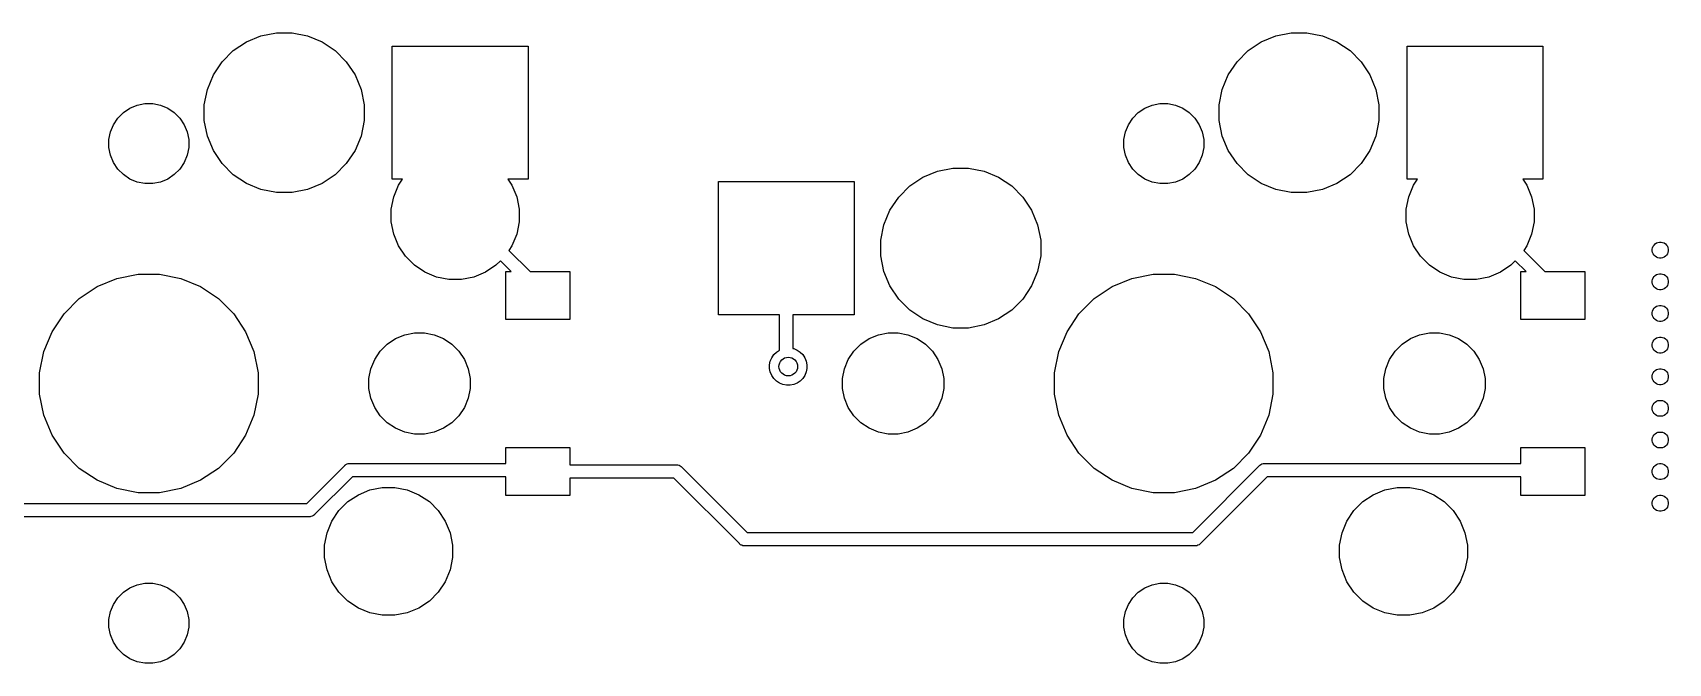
# Model space of a CAD drawing. Extents: x 70 to 347, y -163 to -55.
# Drawn here: x 177.68 to 208.38, y -133.6 to -121.77 of the extents above; entities that cross this region are included whole.
import ezdxf

# ---------------------------------------------------------------- set-up
doc = ezdxf.new("R2010")
doc.units = 0
doc.layers.add('BLACK', color=7, linetype='CONTINUOUS')

msp = doc.modelspace()

# ---------------------------------------------------------------- linework, layer by layer
at = {"layer": 'BLACK', "linetype": 'CONTINUOUS'}
for p, q in [((181.687, -121.937), (181.96, -121.824)), ((181.96, -121.824), (182.25, -121.766)), ((182.25, -121.766), (182.545, -121.766)), ((182.545, -121.766), (182.835, -121.824)), ((182.835, -121.824), (183.108, -121.937)), ((200.737, -121.937), (201.01, -121.824)), ((201.01, -121.824), (201.3, -121.766)), ((201.3, -121.766), (201.595, -121.766)), ((201.595, -121.766), (201.885, -121.824)), ((201.885, -121.824), (202.158, -121.937)), ((181.232, -122.31), (181.441, -122.101)), ((181.441, -122.101), (181.687, -121.937)), ((183.108, -121.937), (183.354, -122.101)), ((183.354, -122.101), (183.563, -122.31)), ((184.424, -124.516), (184.424, -122.016)), ((184.424, -122.016), (186.974, -122.016)), ((186.974, -122.016), (186.974, -124.516)), ((200.282, -122.31), (200.491, -122.101)), ((200.491, -122.101), (200.737, -121.937)), ((202.158, -121.937), (202.404, -122.101)), ((202.404, -122.101), (202.613, -122.31)), ((203.474, -124.516), (203.474, -122.016)), ((203.474, -122.016), (206.024, -122.016)), ((206.024, -122.016), (206.024, -124.516)), ((181.068, -122.556), (181.232, -122.31)), ((183.563, -122.31), (183.727, -122.556)), ((200.118, -122.556), (200.282, -122.31)), ((202.613, -122.31), (202.777, -122.556)), ((180.955, -122.829), (181.068, -122.556)), ((183.727, -122.556), (183.84, -122.829)), ((200.005, -122.829), (200.118, -122.556)), ((202.777, -122.556), (202.89, -122.829)), ((179.639, -123.125), (179.784, -123.096)), ((179.784, -123.096), (179.931, -123.096)), ((179.931, -123.096), (180.076, -123.125)), ((180.897, -123.118), (180.955, -122.829)), ((183.84, -122.829), (183.897, -123.118)), ((198.689, -123.125), (198.834, -123.096)), ((198.834, -123.096), (198.981, -123.096)), ((198.981, -123.096), (199.126, -123.125)), ((199.947, -123.118), (200.005, -122.829)), ((202.89, -122.829), (202.947, -123.118)), ((179.193, -123.491), (179.275, -123.368)), ((179.275, -123.368), (179.379, -123.264)), ((179.379, -123.264), (179.502, -123.182)), ((179.502, -123.182), (179.639, -123.125)), ((180.076, -123.125), (180.213, -123.182)), ((180.213, -123.182), (180.335, -123.264)), ((180.335, -123.264), (180.44, -123.368)), ((180.44, -123.368), (180.522, -123.491)), ((180.897, -123.414), (180.897, -123.118)), ((180.955, -123.704), (180.897, -123.414)), ((183.897, -123.414), (183.84, -123.704)), ((183.897, -123.118), (183.897, -123.414)), ((198.243, -123.491), (198.325, -123.368)), ((198.325, -123.368), (198.429, -123.264)), ((198.429, -123.264), (198.552, -123.182)), ((198.552, -123.182), (198.689, -123.125)), ((199.126, -123.125), (199.263, -123.182)), ((199.263, -123.182), (199.385, -123.264)), ((199.385, -123.264), (199.49, -123.368)), ((199.49, -123.368), (199.572, -123.491)), ((199.947, -123.414), (199.947, -123.118)), ((200.005, -123.704), (199.947, -123.414)), ((202.947, -123.414), (202.89, -123.704)), ((202.947, -123.118), (202.947, -123.414)), ((179.107, -123.772), (179.136, -123.627)), ((179.136, -123.627), (179.193, -123.491)), ((180.522, -123.491), (180.579, -123.627)), ((180.579, -123.627), (180.607, -123.772)), ((181.068, -123.977), (180.955, -123.704)), ((183.84, -123.704), (183.727, -123.977)), ((198.157, -123.772), (198.186, -123.627)), ((198.186, -123.627), (198.243, -123.491)), ((199.572, -123.491), (199.629, -123.627)), ((199.629, -123.627), (199.657, -123.772)), ((200.118, -123.977), (200.005, -123.704)), ((202.89, -123.704), (202.777, -123.977)), ((179.107, -123.92), (179.107, -123.772)), ((179.136, -124.065), (179.107, -123.92)), ((180.607, -123.92), (180.579, -124.065)), ((180.607, -123.772), (180.607, -123.92)), ((181.232, -124.222), (181.068, -123.977)), ((183.727, -123.977), (183.563, -124.222)), ((198.157, -123.92), (198.157, -123.772)), ((198.186, -124.065), (198.157, -123.92)), ((199.657, -123.92), (199.629, -124.065)), ((199.657, -123.772), (199.657, -123.92)), ((200.282, -124.222), (200.118, -123.977)), ((202.777, -123.977), (202.613, -124.222)), ((179.193, -124.201), (179.136, -124.065)), ((179.275, -124.324), (179.193, -124.201)), ((179.379, -124.429), (179.275, -124.324)), ((180.44, -124.324), (180.335, -124.429)), ((180.522, -124.201), (180.44, -124.324)), ((180.579, -124.065), (180.522, -124.201)), ((181.441, -124.431), (181.232, -124.222)), ((183.563, -124.222), (183.354, -124.431)), ((194.66, -124.364), (194.95, -124.306)), ((194.95, -124.306), (195.245, -124.306)), ((195.245, -124.306), (195.535, -124.364)), ((198.243, -124.201), (198.186, -124.065)), ((198.325, -124.324), (198.243, -124.201)), ((198.429, -124.429), (198.325, -124.324)), ((199.49, -124.324), (199.385, -124.429)), ((199.572, -124.201), (199.49, -124.324)), ((199.629, -124.065), (199.572, -124.201)), ((200.491, -124.431), (200.282, -124.222)), ((202.613, -124.222), (202.404, -124.431)), ((179.502, -124.511), (179.379, -124.429)), ((179.639, -124.567), (179.502, -124.511)), ((179.784, -124.596), (179.639, -124.567)), ((179.931, -124.596), (179.784, -124.596)), ((180.076, -124.567), (179.931, -124.596)), ((180.213, -124.511), (180.076, -124.567)), ((180.335, -124.429), (180.213, -124.511)), ((181.687, -124.595), (181.441, -124.431)), ((181.96, -124.709), (181.687, -124.595)), ((183.108, -124.595), (182.835, -124.709)), ((183.354, -124.431), (183.108, -124.595)), ((184.619, -124.516), (184.424, -124.516)), ((184.454, -124.846), (184.544, -124.628)), ((184.544, -124.628), (184.619, -124.516)), ((186.974, -124.516), (186.596, -124.516)), ((186.596, -124.516), (186.671, -124.628)), ((186.671, -124.628), (186.761, -124.846)), ((190.547, -127.056), (190.547, -124.556)), ((190.547, -124.556), (193.097, -124.556)), ((193.097, -124.556), (193.097, -127.056)), ((193.932, -124.85), (194.141, -124.641)), ((194.141, -124.641), (194.387, -124.477)), ((194.387, -124.477), (194.66, -124.364)), ((195.535, -124.364), (195.808, -124.477)), ((195.808, -124.477), (196.054, -124.641)), ((196.054, -124.641), (196.263, -124.85)), ((198.552, -124.511), (198.429, -124.429)), ((198.689, -124.567), (198.552, -124.511)), ((198.834, -124.596), (198.689, -124.567)), ((198.981, -124.596), (198.834, -124.596)), ((199.126, -124.567), (198.981, -124.596)), ((199.263, -124.511), (199.126, -124.567)), ((199.385, -124.429), (199.263, -124.511)), ((200.737, -124.595), (200.491, -124.431)), ((201.01, -124.709), (200.737, -124.595)), ((202.158, -124.595), (201.885, -124.709)), ((202.404, -124.431), (202.158, -124.595)), ((203.669, -124.516), (203.474, -124.516)), ((203.504, -124.846), (203.594, -124.628)), ((203.594, -124.628), (203.669, -124.516)), ((206.024, -124.516), (205.646, -124.516)), ((205.646, -124.516), (205.721, -124.628)), ((205.721, -124.628), (205.811, -124.846)), ((182.25, -124.766), (181.96, -124.709)), ((182.545, -124.766), (182.25, -124.766)), ((182.835, -124.709), (182.545, -124.766)), ((184.407, -125.078), (184.454, -124.846)), ((186.761, -124.846), (186.807, -125.078)), ((193.768, -125.096), (193.932, -124.85)), ((196.263, -124.85), (196.427, -125.096)), ((201.3, -124.766), (201.01, -124.709)), ((201.595, -124.766), (201.3, -124.766)), ((201.885, -124.709), (201.595, -124.766)), ((203.457, -125.078), (203.504, -124.846)), ((205.811, -124.846), (205.857, -125.078)), ((184.407, -125.314), (184.407, -125.078)), ((186.807, -125.078), (186.807, -125.314)), ((193.655, -125.369), (193.768, -125.096)), ((196.427, -125.096), (196.54, -125.369)), ((203.457, -125.314), (203.457, -125.078)), ((205.857, -125.078), (205.857, -125.314)), ((184.454, -125.546), (184.407, -125.314)), ((184.544, -125.765), (184.454, -125.546)), ((186.761, -125.546), (186.671, -125.765)), ((186.807, -125.314), (186.761, -125.546)), ((193.597, -125.658), (193.655, -125.369)), ((196.54, -125.369), (196.597, -125.658)), ((203.504, -125.546), (203.457, -125.314)), ((203.594, -125.765), (203.504, -125.546)), ((205.811, -125.546), (205.721, -125.765)), ((205.857, -125.314), (205.811, -125.546)), ((184.675, -125.961), (184.544, -125.765)), ((186.671, -125.765), (186.614, -125.849)), ((186.614, -125.849), (187.012, -126.246)), ((193.597, -125.954), (193.597, -125.658)), ((196.597, -125.658), (196.597, -125.954)), ((203.725, -125.961), (203.594, -125.765)), ((205.721, -125.765), (205.664, -125.849)), ((205.664, -125.849), (206.062, -126.246)), ((208.077, -125.829), (208.083, -125.8)), ((208.077, -125.859), (208.077, -125.829)), ((208.083, -125.888), (208.077, -125.859)), ((208.083, -125.8), (208.094, -125.773)), ((208.094, -125.773), (208.11, -125.749)), ((208.11, -125.749), (208.131, -125.728)), ((208.131, -125.728), (208.156, -125.711)), ((208.156, -125.711), (208.183, -125.7)), ((208.183, -125.7), (208.212, -125.694)), ((208.212, -125.694), (208.242, -125.694)), ((208.242, -125.694), (208.271, -125.7)), ((208.271, -125.7), (208.298, -125.711)), ((208.298, -125.711), (208.323, -125.728)), ((208.323, -125.728), (208.344, -125.749)), ((208.344, -125.749), (208.36, -125.773)), ((208.36, -125.773), (208.371, -125.8)), ((208.371, -125.8), (208.377, -125.829)), ((208.377, -125.859), (208.371, -125.888)), ((208.377, -125.829), (208.377, -125.859)), ((184.842, -126.128), (184.675, -125.961)), ((185.039, -126.26), (184.842, -126.128)), ((186.372, -126.128), (186.176, -126.26)), ((186.456, -126.044), (186.372, -126.128)), ((186.658, -126.246), (186.456, -126.044)), ((193.655, -126.244), (193.597, -125.954)), ((196.597, -125.954), (196.54, -126.244)), ((203.892, -126.128), (203.725, -125.961)), ((204.089, -126.26), (203.892, -126.128)), ((205.422, -126.128), (205.226, -126.26)), ((205.506, -126.044), (205.422, -126.128)), ((205.708, -126.246), (205.506, -126.044)), ((208.094, -125.915), (208.083, -125.888)), ((208.11, -125.94), (208.094, -125.915)), ((208.131, -125.961), (208.11, -125.94)), ((208.156, -125.977), (208.131, -125.961)), ((208.183, -125.988), (208.156, -125.977)), ((208.212, -125.994), (208.183, -125.988)), ((208.242, -125.994), (208.212, -125.994)), ((208.271, -125.988), (208.242, -125.994)), ((208.298, -125.977), (208.271, -125.988)), ((208.323, -125.961), (208.298, -125.977)), ((208.344, -125.94), (208.323, -125.961)), ((208.36, -125.915), (208.344, -125.94)), ((208.371, -125.888), (208.36, -125.915)), ((178.886, -126.53), (179.259, -126.375)), ((179.259, -126.375), (179.655, -126.296)), ((179.655, -126.296), (180.059, -126.296)), ((180.059, -126.296), (180.455, -126.375)), ((180.455, -126.375), (180.828, -126.53)), ((185.257, -126.35), (185.039, -126.26)), ((185.489, -126.396), (185.257, -126.35)), ((185.726, -126.396), (185.489, -126.396)), ((185.957, -126.35), (185.726, -126.396)), ((186.176, -126.26), (185.957, -126.35)), ((186.56, -127.146), (186.56, -126.246)), ((186.56, -126.246), (186.658, -126.246)), ((187.012, -126.246), (187.76, -126.246)), ((187.76, -126.246), (187.76, -127.146)), ((193.768, -126.517), (193.655, -126.244)), ((196.54, -126.244), (196.427, -126.517)), ((197.936, -126.53), (198.309, -126.375)), ((198.309, -126.375), (198.705, -126.296)), ((198.705, -126.296), (199.109, -126.296)), ((199.109, -126.296), (199.505, -126.375)), ((199.505, -126.375), (199.878, -126.53)), ((204.307, -126.35), (204.089, -126.26)), ((204.539, -126.396), (204.307, -126.35)), ((204.776, -126.396), (204.539, -126.396)), ((205.007, -126.35), (204.776, -126.396)), ((205.226, -126.26), (205.007, -126.35)), ((205.61, -127.146), (205.61, -126.246)), ((205.61, -126.246), (205.708, -126.246)), ((206.062, -126.246), (206.81, -126.246)), ((206.81, -126.246), (206.81, -127.146)), ((208.077, -126.423), (208.083, -126.394)), ((208.077, -126.453), (208.077, -126.423)), ((208.083, -126.482), (208.077, -126.453)), ((208.083, -126.394), (208.094, -126.367)), ((208.094, -126.509), (208.083, -126.482)), ((208.094, -126.367), (208.11, -126.342)), ((208.11, -126.342), (208.131, -126.321)), ((208.131, -126.321), (208.156, -126.305)), ((208.156, -126.305), (208.183, -126.294)), ((208.183, -126.294), (208.212, -126.288)), ((208.212, -126.288), (208.242, -126.288)), ((208.242, -126.288), (208.271, -126.294)), ((208.271, -126.294), (208.298, -126.305)), ((208.298, -126.305), (208.323, -126.321)), ((208.323, -126.321), (208.344, -126.342)), ((208.344, -126.342), (208.36, -126.367)), ((208.36, -126.367), (208.371, -126.394)), ((208.371, -126.482), (208.36, -126.509)), ((208.371, -126.394), (208.377, -126.423)), ((208.377, -126.453), (208.371, -126.482)), ((208.377, -126.423), (208.377, -126.453)), ((178.265, -127.039), (178.551, -126.754)), ((178.551, -126.754), (178.886, -126.53)), ((180.828, -126.53), (181.164, -126.754)), ((181.164, -126.754), (181.45, -127.039)), ((193.932, -126.762), (193.768, -126.517)), ((194.141, -126.971), (193.932, -126.762)), ((196.263, -126.762), (196.054, -126.971)), ((196.427, -126.517), (196.263, -126.762)), ((197.315, -127.039), (197.601, -126.754)), ((197.601, -126.754), (197.936, -126.53)), ((199.878, -126.53), (200.214, -126.754)), ((200.214, -126.754), (200.5, -127.039)), ((208.11, -126.534), (208.094, -126.509)), ((208.131, -126.554), (208.11, -126.534)), ((208.156, -126.571), (208.131, -126.554)), ((208.183, -126.582), (208.156, -126.571)), ((208.212, -126.588), (208.183, -126.582)), ((208.242, -126.588), (208.212, -126.588)), ((208.271, -126.582), (208.242, -126.588)), ((208.298, -126.571), (208.271, -126.582)), ((208.323, -126.554), (208.298, -126.571)), ((208.344, -126.534), (208.323, -126.554)), ((208.36, -126.509), (208.344, -126.534)), ((178.041, -127.375), (178.265, -127.039)), ((181.45, -127.039), (181.674, -127.375)), ((191.697, -127.056), (190.547, -127.056)), ((191.697, -127.717), (191.697, -127.056)), ((193.097, -127.056), (191.947, -127.056)), ((191.947, -127.056), (191.947, -127.689)), ((194.387, -127.135), (194.141, -126.971)), ((196.054, -126.971), (195.808, -127.135)), ((197.091, -127.375), (197.315, -127.039)), ((200.5, -127.039), (200.724, -127.375)), ((208.077, -127.017), (208.083, -126.988)), ((208.077, -127.046), (208.077, -127.017)), ((208.083, -127.075), (208.077, -127.046)), ((208.083, -126.988), (208.094, -126.961)), ((208.094, -127.103), (208.083, -127.075)), ((208.094, -126.961), (208.11, -126.936)), ((208.11, -126.936), (208.131, -126.915)), ((208.131, -126.915), (208.156, -126.899)), ((208.156, -126.899), (208.183, -126.887)), ((208.183, -126.887), (208.212, -126.882)), ((208.212, -126.882), (208.242, -126.882)), ((208.242, -126.882), (208.271, -126.887)), ((208.271, -126.887), (208.298, -126.899)), ((208.298, -126.899), (208.323, -126.915)), ((208.323, -126.915), (208.344, -126.936)), ((208.344, -126.936), (208.36, -126.961)), ((208.36, -126.961), (208.371, -126.988)), ((208.371, -127.075), (208.36, -127.103)), ((208.371, -126.988), (208.377, -127.017)), ((208.377, -127.046), (208.371, -127.075)), ((208.377, -127.017), (208.377, -127.046)), ((177.886, -127.748), (178.041, -127.375)), ((181.674, -127.375), (181.829, -127.748)), ((184.66, -127.433), (184.844, -127.396)), ((184.844, -127.396), (185.031, -127.396)), ((185.031, -127.396), (185.215, -127.433)), ((187.76, -127.146), (186.56, -127.146)), ((193.55, -127.433), (193.734, -127.396)), ((193.734, -127.396), (193.921, -127.396)), ((193.921, -127.396), (194.105, -127.433)), ((194.66, -127.249), (194.387, -127.135)), ((194.95, -127.306), (194.66, -127.249)), ((195.245, -127.306), (194.95, -127.306)), ((195.535, -127.249), (195.245, -127.306)), ((195.808, -127.135), (195.535, -127.249)), ((196.936, -127.748), (197.091, -127.375)), ((200.724, -127.375), (200.879, -127.748)), ((203.71, -127.433), (203.894, -127.396)), ((203.894, -127.396), (204.081, -127.396)), ((204.081, -127.396), (204.265, -127.433)), ((206.81, -127.146), (205.61, -127.146)), ((208.11, -127.127), (208.094, -127.103)), ((208.131, -127.148), (208.11, -127.127)), ((208.156, -127.165), (208.131, -127.148)), ((208.183, -127.176), (208.156, -127.165)), ((208.212, -127.182), (208.183, -127.176)), ((208.242, -127.182), (208.212, -127.182)), ((208.271, -127.176), (208.242, -127.182)), ((208.298, -127.165), (208.271, -127.176)), ((208.323, -127.148), (208.298, -127.165)), ((208.344, -127.127), (208.323, -127.148)), ((208.36, -127.103), (208.344, -127.127)), ((184.199, -127.741), (184.332, -127.608)), ((184.332, -127.608), (184.487, -127.504)), ((184.487, -127.504), (184.66, -127.433)), ((185.215, -127.433), (185.387, -127.504)), ((185.387, -127.504), (185.543, -127.608)), ((185.543, -127.608), (185.675, -127.741)), ((191.947, -127.689), (191.961, -127.692)), ((191.961, -127.692), (192.025, -127.719)), ((193.089, -127.741), (193.222, -127.608)), ((193.222, -127.608), (193.377, -127.504)), ((193.377, -127.504), (193.55, -127.433)), ((194.105, -127.433), (194.277, -127.504)), ((194.277, -127.504), (194.433, -127.608)), ((194.433, -127.608), (194.565, -127.741)), ((203.249, -127.741), (203.382, -127.608)), ((203.382, -127.608), (203.537, -127.504)), ((203.537, -127.504), (203.71, -127.433)), ((204.265, -127.433), (204.437, -127.504)), ((204.437, -127.504), (204.593, -127.608)), ((204.593, -127.608), (204.725, -127.741)), ((208.077, -127.611), (208.083, -127.582)), ((208.077, -127.64), (208.077, -127.611)), ((208.083, -127.669), (208.077, -127.64)), ((208.083, -127.582), (208.094, -127.554)), ((208.094, -127.697), (208.083, -127.669)), ((208.094, -127.554), (208.11, -127.53)), ((208.11, -127.721), (208.094, -127.697)), ((208.11, -127.53), (208.131, -127.509)), ((208.131, -127.509), (208.156, -127.493)), ((208.156, -127.493), (208.183, -127.481)), ((208.183, -127.481), (208.212, -127.475)), ((208.212, -127.475), (208.242, -127.475)), ((208.242, -127.475), (208.271, -127.481)), ((208.271, -127.481), (208.298, -127.493)), ((208.298, -127.493), (208.323, -127.509)), ((208.323, -127.509), (208.344, -127.53)), ((208.344, -127.53), (208.36, -127.554)), ((208.36, -127.697), (208.344, -127.721)), ((208.36, -127.554), (208.371, -127.582)), ((208.371, -127.669), (208.36, -127.697)), ((208.371, -127.582), (208.377, -127.611)), ((208.377, -127.64), (208.371, -127.669)), ((208.377, -127.611), (208.377, -127.64)), ((177.807, -128.144), (177.886, -127.748)), ((181.829, -127.748), (181.907, -128.144)), ((184.024, -128.069), (184.096, -127.896)), ((184.096, -127.896), (184.199, -127.741)), ((185.675, -127.741), (185.779, -127.896)), ((185.779, -127.896), (185.851, -128.069)), ((191.509, -127.994), (191.522, -127.927)), ((191.509, -128.063), (191.509, -127.994)), ((191.522, -127.927), (191.549, -127.863)), ((191.549, -127.863), (191.587, -127.806)), ((191.587, -127.806), (191.636, -127.757)), ((191.636, -127.757), (191.693, -127.719)), ((191.693, -127.719), (191.697, -127.717)), ((192.025, -127.719), (192.082, -127.757)), ((192.082, -127.757), (192.131, -127.806)), ((192.131, -127.806), (192.169, -127.863)), ((192.169, -127.863), (192.195, -127.927)), ((192.195, -127.927), (192.209, -127.994)), ((192.209, -127.994), (192.209, -128.063)), ((192.914, -128.069), (192.986, -127.896)), ((192.986, -127.896), (193.089, -127.741)), ((194.565, -127.741), (194.669, -127.896)), ((194.669, -127.896), (194.741, -128.069)), ((196.857, -128.144), (196.936, -127.748)), ((200.879, -127.748), (200.957, -128.144)), ((203.074, -128.069), (203.146, -127.896)), ((203.146, -127.896), (203.249, -127.741)), ((204.725, -127.741), (204.829, -127.896)), ((204.829, -127.896), (204.901, -128.069)), ((208.131, -127.742), (208.11, -127.721)), ((208.156, -127.758), (208.131, -127.742)), ((208.183, -127.77), (208.156, -127.758)), ((208.212, -127.775), (208.183, -127.77)), ((208.242, -127.775), (208.212, -127.775)), ((208.271, -127.77), (208.242, -127.775)), ((208.298, -127.758), (208.271, -127.77)), ((208.323, -127.742), (208.298, -127.758)), ((208.344, -127.721), (208.323, -127.742)), ((177.807, -128.548), (177.807, -128.144)), ((181.907, -128.144), (181.907, -128.548)), ((183.987, -128.253), (184.024, -128.069)), ((183.987, -128.44), (183.987, -128.253)), ((185.851, -128.069), (185.887, -128.253)), ((185.887, -128.253), (185.887, -128.44)), ((191.522, -128.131), (191.509, -128.063)), ((191.549, -128.194), (191.522, -128.131)), ((191.587, -128.252), (191.549, -128.194)), ((191.636, -128.301), (191.587, -128.252)), ((191.693, -128.339), (191.636, -128.301)), ((192.082, -128.301), (192.025, -128.339)), ((192.131, -128.252), (192.082, -128.301)), ((192.169, -128.194), (192.131, -128.252)), ((192.195, -128.131), (192.169, -128.194)), ((192.209, -128.063), (192.195, -128.131)), ((192.877, -128.253), (192.914, -128.069)), ((192.877, -128.44), (192.877, -128.253)), ((194.741, -128.069), (194.777, -128.253)), ((194.777, -128.253), (194.777, -128.44)), ((196.857, -128.548), (196.857, -128.144)), ((200.957, -128.144), (200.957, -128.548)), ((203.037, -128.253), (203.074, -128.069)), ((203.037, -128.44), (203.037, -128.253)), ((204.901, -128.069), (204.937, -128.253)), ((204.937, -128.253), (204.937, -128.44)), ((208.077, -128.204), (208.083, -128.175)), ((208.077, -128.234), (208.077, -128.204)), ((208.083, -128.263), (208.077, -128.234)), ((208.083, -128.175), (208.094, -128.148)), ((208.094, -128.29), (208.083, -128.263)), ((208.094, -128.148), (208.11, -128.124)), ((208.11, -128.315), (208.094, -128.29)), ((208.11, -128.124), (208.131, -128.103)), ((208.131, -128.336), (208.11, -128.315)), ((208.131, -128.103), (208.156, -128.086)), ((208.156, -128.086), (208.183, -128.075)), ((208.183, -128.075), (208.212, -128.069)), ((208.212, -128.069), (208.242, -128.069)), ((208.242, -128.069), (208.271, -128.075)), ((208.271, -128.075), (208.298, -128.086)), ((208.298, -128.086), (208.323, -128.103)), ((208.323, -128.103), (208.344, -128.124)), ((208.344, -128.315), (208.323, -128.336)), ((208.344, -128.124), (208.36, -128.148)), ((208.36, -128.29), (208.344, -128.315)), ((208.36, -128.148), (208.371, -128.175)), ((208.371, -128.263), (208.36, -128.29)), ((208.371, -128.175), (208.377, -128.204)), ((208.377, -128.234), (208.371, -128.263)), ((208.377, -128.204), (208.377, -128.234)), ((177.886, -128.944), (177.807, -128.548)), ((181.907, -128.548), (181.829, -128.944)), ((184.024, -128.623), (183.987, -128.44)), ((184.096, -128.796), (184.024, -128.623)), ((185.851, -128.623), (185.779, -128.796)), ((185.887, -128.44), (185.851, -128.623)), ((191.757, -128.365), (191.693, -128.339)), ((191.824, -128.379), (191.757, -128.365)), ((191.893, -128.379), (191.824, -128.379)), ((191.961, -128.365), (191.893, -128.379)), ((192.025, -128.339), (191.961, -128.365)), ((192.914, -128.623), (192.877, -128.44)), ((192.986, -128.796), (192.914, -128.623)), ((194.741, -128.623), (194.669, -128.796)), ((194.777, -128.44), (194.741, -128.623)), ((196.936, -128.944), (196.857, -128.548)), ((200.957, -128.548), (200.879, -128.944)), ((203.074, -128.623), (203.037, -128.44)), ((203.146, -128.796), (203.074, -128.623)), ((204.901, -128.623), (204.829, -128.796)), ((204.937, -128.44), (204.901, -128.623)), ((208.156, -128.352), (208.131, -128.336)), ((208.183, -128.363), (208.156, -128.352)), ((208.212, -128.369), (208.183, -128.363)), ((208.242, -128.369), (208.212, -128.369)), ((208.271, -128.363), (208.242, -128.369)), ((208.298, -128.352), (208.271, -128.363)), ((208.323, -128.336), (208.298, -128.352)), ((184.199, -128.952), (184.096, -128.796)), ((185.779, -128.796), (185.675, -128.952)), ((193.089, -128.952), (192.986, -128.796)), ((194.669, -128.796), (194.565, -128.952)), ((203.249, -128.952), (203.146, -128.796)), ((204.829, -128.796), (204.725, -128.952)), ((208.077, -128.798), (208.083, -128.769)), ((208.077, -128.828), (208.077, -128.798)), ((208.083, -128.857), (208.077, -128.828)), ((208.083, -128.769), (208.094, -128.742)), ((208.094, -128.884), (208.083, -128.857)), ((208.094, -128.742), (208.11, -128.717)), ((208.11, -128.909), (208.094, -128.884)), ((208.11, -128.717), (208.131, -128.696)), ((208.131, -128.929), (208.11, -128.909)), ((208.131, -128.696), (208.156, -128.68)), ((208.156, -128.946), (208.131, -128.929)), ((208.156, -128.68), (208.183, -128.669)), ((208.183, -128.669), (208.212, -128.663)), ((208.212, -128.663), (208.242, -128.663)), ((208.242, -128.663), (208.271, -128.669)), ((208.271, -128.669), (208.298, -128.68)), ((208.298, -128.68), (208.323, -128.696)), ((208.323, -128.929), (208.298, -128.946)), ((208.323, -128.696), (208.344, -128.717)), ((208.344, -128.909), (208.323, -128.929)), ((208.344, -128.717), (208.36, -128.742)), ((208.36, -128.884), (208.344, -128.909)), ((208.36, -128.742), (208.371, -128.769)), ((208.371, -128.857), (208.36, -128.884)), ((208.371, -128.769), (208.377, -128.798)), ((208.377, -128.828), (208.371, -128.857)), ((208.377, -128.798), (208.377, -128.828)), ((178.041, -129.317), (177.886, -128.944)), ((181.829, -128.944), (181.674, -129.317)), ((184.332, -129.084), (184.199, -128.952)), ((184.487, -129.188), (184.332, -129.084)), ((184.66, -129.26), (184.487, -129.188)), ((185.387, -129.188), (185.215, -129.26)), ((185.543, -129.084), (185.387, -129.188)), ((185.675, -128.952), (185.543, -129.084)), ((193.222, -129.084), (193.089, -128.952)), ((193.377, -129.188), (193.222, -129.084)), ((193.55, -129.26), (193.377, -129.188)), ((194.277, -129.188), (194.105, -129.26)), ((194.433, -129.084), (194.277, -129.188)), ((194.565, -128.952), (194.433, -129.084)), ((197.091, -129.317), (196.936, -128.944)), ((200.879, -128.944), (200.724, -129.317)), ((203.382, -129.084), (203.249, -128.952)), ((203.537, -129.188), (203.382, -129.084)), ((203.71, -129.26), (203.537, -129.188)), ((204.437, -129.188), (204.265, -129.26)), ((204.593, -129.084), (204.437, -129.188)), ((204.725, -128.952), (204.593, -129.084)), ((208.183, -128.957), (208.156, -128.946)), ((208.212, -128.963), (208.183, -128.957)), ((208.242, -128.963), (208.212, -128.963)), ((208.271, -128.957), (208.242, -128.963)), ((208.298, -128.946), (208.271, -128.957)), ((178.265, -129.653), (178.041, -129.317)), ((181.674, -129.317), (181.45, -129.653)), ((184.844, -129.296), (184.66, -129.26)), ((185.031, -129.296), (184.844, -129.296)), ((185.215, -129.26), (185.031, -129.296)), ((186.56, -129.846), (186.56, -129.546)), ((186.56, -129.546), (187.76, -129.546)), ((187.76, -129.546), (187.76, -129.871)), ((193.734, -129.296), (193.55, -129.26)), ((193.921, -129.296), (193.734, -129.296)), ((194.105, -129.26), (193.921, -129.296)), ((197.315, -129.653), (197.091, -129.317)), ((200.724, -129.317), (200.5, -129.653)), ((203.894, -129.296), (203.71, -129.26)), ((204.081, -129.296), (203.894, -129.296)), ((204.265, -129.26), (204.081, -129.296)), ((205.61, -129.846), (205.61, -129.546)), ((205.61, -129.546), (206.81, -129.546)), ((206.81, -129.546), (206.81, -130.446)), ((208.077, -129.392), (208.083, -129.363)), ((208.077, -129.421), (208.077, -129.392)), ((208.083, -129.45), (208.077, -129.421)), ((208.083, -129.363), (208.094, -129.336)), ((208.094, -129.478), (208.083, -129.45)), ((208.094, -129.336), (208.11, -129.311)), ((208.11, -129.502), (208.094, -129.478)), ((208.11, -129.311), (208.131, -129.29)), ((208.131, -129.523), (208.11, -129.502)), ((208.131, -129.29), (208.156, -129.274)), ((208.156, -129.54), (208.131, -129.523)), ((208.156, -129.274), (208.183, -129.262)), ((208.183, -129.551), (208.156, -129.54)), ((208.183, -129.262), (208.212, -129.257)), ((208.212, -129.557), (208.183, -129.551)), ((208.212, -129.257), (208.242, -129.257)), ((208.242, -129.257), (208.271, -129.262)), ((208.271, -129.551), (208.242, -129.557)), ((208.271, -129.262), (208.298, -129.274)), ((208.298, -129.54), (208.271, -129.551)), ((208.298, -129.274), (208.323, -129.29)), ((208.323, -129.523), (208.298, -129.54)), ((208.323, -129.29), (208.344, -129.311)), ((208.344, -129.502), (208.323, -129.523)), ((208.344, -129.311), (208.36, -129.336)), ((208.36, -129.478), (208.344, -129.502)), ((208.36, -129.336), (208.371, -129.363)), ((208.371, -129.45), (208.36, -129.478)), ((208.371, -129.363), (208.377, -129.392)), ((208.377, -129.421), (208.371, -129.45)), ((208.377, -129.392), (208.377, -129.421)), ((178.551, -129.939), (178.265, -129.653)), ((181.45, -129.653), (181.164, -129.939)), ((183.556, -129.867), (183.577, -129.855)), ((183.577, -129.855), (183.601, -129.848)), ((183.577, -129.855), (183.577, -129.855)), ((183.601, -129.848), (183.619, -129.846)), ((183.619, -129.846), (183.619, -129.846)), ((183.619, -129.846), (183.625, -129.846)), ((183.625, -129.846), (183.632, -129.846)), ((183.632, -129.846), (186.56, -129.846)), ((197.601, -129.939), (197.315, -129.653)), ((200.5, -129.653), (200.214, -129.939)), ((200.728, -129.867), (200.749, -129.855)), ((200.749, -129.855), (200.773, -129.848)), ((200.773, -129.848), (200.791, -129.846)), ((200.791, -129.846), (200.791, -129.846)), ((200.791, -129.846), (200.797, -129.846)), ((200.797, -129.846), (200.804, -129.846)), ((200.804, -129.846), (205.61, -129.846)), ((208.156, -129.868), (208.183, -129.856)), ((208.183, -129.856), (208.212, -129.85)), ((208.242, -129.557), (208.212, -129.557)), ((208.212, -129.85), (208.242, -129.85)), ((208.242, -129.85), (208.271, -129.856)), ((208.271, -129.856), (208.298, -129.868)), ((178.886, -130.163), (178.551, -129.939)), ((179.259, -130.317), (178.886, -130.163)), ((180.828, -130.163), (180.455, -130.317)), ((181.164, -129.939), (180.828, -130.163)), ((182.824, -130.596), (183.533, -129.887)), ((183.677, -130.096), (182.968, -130.805)), ((183.533, -129.887), (183.537, -129.882)), ((183.537, -129.882), (183.55, -129.871)), ((183.55, -129.871), (183.556, -129.867)), ((186.56, -130.096), (183.677, -130.096)), ((186.56, -130.446), (186.56, -130.096)), ((187.76, -129.871), (189.756, -129.871)), ((189.711, -130.121), (187.76, -130.121)), ((187.76, -130.121), (187.76, -130.446)), ((190.941, -131.351), (189.711, -130.121)), ((189.756, -129.871), (189.762, -129.871)), ((189.762, -129.871), (189.769, -129.871)), ((189.769, -129.871), (189.769, -129.871)), ((189.769, -129.871), (189.787, -129.873)), ((189.787, -129.873), (189.81, -129.88)), ((189.81, -129.88), (189.832, -129.892)), ((189.832, -129.892), (189.851, -129.907)), ((189.851, -129.907), (189.855, -129.912)), ((189.855, -129.912), (191.085, -131.142)), ((197.936, -130.163), (197.601, -129.939)), ((198.309, -130.317), (197.936, -130.163)), ((199.45, -131.142), (200.705, -129.887)), ((199.878, -130.163), (199.505, -130.317)), ((200.849, -130.096), (199.594, -131.351)), ((200.214, -129.939), (199.878, -130.163)), ((200.705, -129.887), (200.709, -129.882)), ((200.709, -129.882), (200.713, -129.878)), ((200.713, -129.878), (200.728, -129.867)), ((200.713, -129.878), (200.713, -129.878)), ((200.728, -129.867), (200.728, -129.867)), ((200.728, -129.867), (200.728, -129.867)), ((205.61, -130.096), (200.849, -130.096)), ((205.61, -130.446), (205.61, -130.096)), ((208.077, -129.986), (208.083, -129.957)), ((208.077, -130.015), (208.077, -129.986)), ((208.083, -130.044), (208.077, -130.015)), ((208.083, -129.957), (208.094, -129.929)), ((208.094, -130.072), (208.083, -130.044)), ((208.094, -129.929), (208.11, -129.905)), ((208.11, -130.096), (208.094, -130.072)), ((208.11, -129.905), (208.131, -129.884)), ((208.131, -130.117), (208.11, -130.096)), ((208.131, -129.884), (208.156, -129.868)), ((208.156, -130.133), (208.131, -130.117)), ((208.183, -130.145), (208.156, -130.133)), ((208.212, -130.15), (208.183, -130.145)), ((208.242, -130.15), (208.212, -130.15)), ((208.271, -130.145), (208.242, -130.15)), ((208.298, -130.133), (208.271, -130.145)), ((208.298, -129.868), (208.323, -129.884)), ((208.323, -130.117), (208.298, -130.133)), ((208.323, -129.884), (208.344, -129.905)), ((208.344, -130.096), (208.323, -130.117)), ((208.344, -129.905), (208.36, -129.929)), ((208.36, -130.072), (208.344, -130.096)), ((208.36, -129.929), (208.371, -129.957)), ((208.371, -130.044), (208.36, -130.072)), ((208.371, -129.957), (208.377, -129.986)), ((208.377, -130.015), (208.371, -130.044)), ((208.377, -129.986), (208.377, -130.015)), ((179.655, -130.396), (179.259, -130.317)), ((180.059, -130.396), (179.655, -130.396)), ((180.455, -130.317), (180.059, -130.396)), ((183.592, -130.564), (183.789, -130.433)), ((183.789, -130.433), (184.007, -130.342)), ((184.007, -130.342), (184.239, -130.296)), ((184.239, -130.296), (184.476, -130.296)), ((184.476, -130.296), (184.707, -130.342)), ((184.707, -130.342), (184.926, -130.433)), ((184.926, -130.433), (185.122, -130.564)), ((187.76, -130.446), (186.56, -130.446)), ((198.705, -130.396), (198.309, -130.317)), ((199.109, -130.396), (198.705, -130.396)), ((199.505, -130.317), (199.109, -130.396)), ((202.642, -130.564), (202.839, -130.433)), ((202.839, -130.433), (203.057, -130.342)), ((203.057, -130.342), (203.289, -130.296)), ((203.289, -130.296), (203.526, -130.296)), ((203.526, -130.296), (203.757, -130.342)), ((203.757, -130.342), (203.976, -130.433)), ((203.976, -130.433), (204.172, -130.564)), ((206.81, -130.446), (205.61, -130.446)), ((208.131, -130.478), (208.156, -130.461)), ((208.156, -130.461), (208.183, -130.45)), ((208.183, -130.45), (208.212, -130.444)), ((208.212, -130.444), (208.242, -130.444)), ((208.242, -130.444), (208.271, -130.45)), ((208.271, -130.45), (208.298, -130.461)), ((208.298, -130.461), (208.323, -130.478)), ((172.632, -130.596), (182.824, -130.596)), ((183.294, -130.928), (183.425, -130.731)), ((183.425, -130.731), (183.592, -130.564)), ((185.122, -130.564), (185.289, -130.731)), ((185.289, -130.731), (185.421, -130.928)), ((202.344, -130.928), (202.475, -130.731)), ((202.475, -130.731), (202.642, -130.564)), ((204.172, -130.564), (204.339, -130.731)), ((204.339, -130.731), (204.471, -130.928)), ((208.077, -130.579), (208.083, -130.55)), ((208.077, -130.609), (208.077, -130.579)), ((208.083, -130.638), (208.077, -130.609)), ((208.083, -130.55), (208.094, -130.523)), ((208.094, -130.665), (208.083, -130.638)), ((208.094, -130.523), (208.11, -130.499)), ((208.11, -130.69), (208.094, -130.665)), ((208.11, -130.499), (208.131, -130.478)), ((208.131, -130.711), (208.11, -130.69)), ((208.156, -130.727), (208.131, -130.711)), ((208.183, -130.738), (208.156, -130.727)), ((208.212, -130.744), (208.183, -130.738)), ((208.242, -130.744), (208.212, -130.744)), ((208.271, -130.738), (208.242, -130.744)), ((208.298, -130.727), (208.271, -130.738)), ((208.323, -130.711), (208.298, -130.727)), ((208.323, -130.478), (208.344, -130.499)), ((208.344, -130.69), (208.323, -130.711)), ((208.344, -130.499), (208.36, -130.523)), ((208.36, -130.665), (208.344, -130.69)), ((208.36, -130.523), (208.371, -130.55)), ((208.371, -130.638), (208.36, -130.665)), ((208.371, -130.55), (208.377, -130.579)), ((208.377, -130.609), (208.371, -130.638)), ((208.377, -130.579), (208.377, -130.609)), ((182.869, -130.846), (172.587, -130.846)), ((182.875, -130.847), (182.869, -130.846)), ((182.882, -130.846), (182.875, -130.847)), ((182.9, -130.844), (182.882, -130.846)), ((182.882, -130.846), (182.882, -130.846)), ((182.923, -130.837), (182.9, -130.844)), ((182.945, -130.826), (182.923, -130.837)), ((182.964, -130.81), (182.945, -130.826)), ((182.968, -130.805), (182.964, -130.81)), ((183.204, -131.146), (183.294, -130.928)), ((185.421, -130.928), (185.511, -131.146)), ((202.254, -131.146), (202.344, -130.928)), ((204.471, -130.928), (204.561, -131.146)), ((183.157, -131.378), (183.204, -131.146)), ((183.157, -131.614), (183.157, -131.378)), ((185.511, -131.146), (185.557, -131.378)), ((185.557, -131.378), (185.557, -131.614)), ((190.945, -131.356), (190.941, -131.351)), ((190.949, -131.36), (190.945, -131.356)), ((190.964, -131.372), (190.949, -131.36)), ((190.976, -131.378), (190.964, -131.372)), ((190.985, -131.383), (190.976, -131.378)), ((191.009, -131.39), (190.985, -131.383)), ((191.027, -131.392), (191.009, -131.39)), ((191.033, -131.393), (191.027, -131.392)), ((191.027, -131.392), (191.027, -131.392)), ((191.04, -131.392), (191.033, -131.393)), ((199.495, -131.392), (191.04, -131.392)), ((191.085, -131.142), (199.45, -131.142)), ((199.501, -131.393), (199.495, -131.392)), ((199.508, -131.392), (199.501, -131.393)), ((199.526, -131.39), (199.508, -131.392)), ((199.508, -131.392), (199.508, -131.392)), ((199.549, -131.383), (199.526, -131.39)), ((199.571, -131.372), (199.549, -131.383)), ((199.59, -131.356), (199.571, -131.372)), ((199.594, -131.351), (199.59, -131.356)), ((202.207, -131.378), (202.254, -131.146)), ((202.207, -131.614), (202.207, -131.378)), ((204.561, -131.146), (204.607, -131.378)), ((204.607, -131.378), (204.607, -131.614)), ((183.204, -131.846), (183.157, -131.614)), ((185.557, -131.614), (185.511, -131.846)), ((202.254, -131.846), (202.207, -131.614)), ((204.607, -131.614), (204.561, -131.846)), ((183.294, -132.065), (183.204, -131.846)), ((185.511, -131.846), (185.421, -132.065)), ((202.344, -132.065), (202.254, -131.846)), ((204.561, -131.846), (204.471, -132.065)), ((179.275, -132.368), (179.379, -132.264)), ((179.379, -132.264), (179.502, -132.182)), ((179.502, -132.182), (179.639, -132.125)), ((179.639, -132.125), (179.784, -132.096)), ((179.784, -132.096), (179.931, -132.096)), ((179.931, -132.096), (180.076, -132.125)), ((180.076, -132.125), (180.213, -132.182)), ((180.213, -132.182), (180.335, -132.264)), ((180.335, -132.264), (180.44, -132.368)), ((183.425, -132.261), (183.294, -132.065)), ((183.592, -132.428), (183.425, -132.261)), ((185.289, -132.261), (185.122, -132.428)), ((185.421, -132.065), (185.289, -132.261)), ((198.325, -132.368), (198.429, -132.264)), ((198.429, -132.264), (198.552, -132.182)), ((198.552, -132.182), (198.689, -132.125)), ((198.689, -132.125), (198.834, -132.096)), ((198.834, -132.096), (198.981, -132.096)), ((198.981, -132.096), (199.126, -132.125)), ((199.126, -132.125), (199.263, -132.182)), ((199.263, -132.182), (199.385, -132.264)), ((199.385, -132.264), (199.49, -132.368)), ((202.475, -132.261), (202.344, -132.065)), ((202.642, -132.428), (202.475, -132.261)), ((204.339, -132.261), (204.172, -132.428)), ((204.471, -132.065), (204.339, -132.261)), ((179.136, -132.627), (179.193, -132.491)), ((179.193, -132.491), (179.275, -132.368)), ((180.44, -132.368), (180.522, -132.491)), ((180.522, -132.491), (180.579, -132.627)), ((183.789, -132.56), (183.592, -132.428)), ((184.007, -132.65), (183.789, -132.56)), ((184.926, -132.56), (184.707, -132.65)), ((185.122, -132.428), (184.926, -132.56)), ((198.186, -132.627), (198.243, -132.491)), ((198.243, -132.491), (198.325, -132.368)), ((199.49, -132.368), (199.572, -132.491)), ((199.572, -132.491), (199.629, -132.627)), ((202.839, -132.56), (202.642, -132.428)), ((203.057, -132.65), (202.839, -132.56)), ((203.976, -132.56), (203.757, -132.65)), ((204.172, -132.428), (203.976, -132.56)), ((179.107, -132.772), (179.136, -132.627)), ((179.107, -132.92), (179.107, -132.772)), ((179.136, -133.065), (179.107, -132.92)), ((180.579, -132.627), (180.607, -132.772)), ((180.607, -132.92), (180.579, -133.065)), ((180.607, -132.772), (180.607, -132.92)), ((184.239, -132.696), (184.007, -132.65)), ((184.476, -132.696), (184.239, -132.696)), ((184.707, -132.65), (184.476, -132.696)), ((198.157, -132.772), (198.186, -132.627)), ((198.157, -132.92), (198.157, -132.772)), ((198.186, -133.065), (198.157, -132.92)), ((199.629, -132.627), (199.657, -132.772)), ((199.657, -132.92), (199.629, -133.065)), ((199.657, -132.772), (199.657, -132.92)), ((203.289, -132.696), (203.057, -132.65)), ((203.526, -132.696), (203.289, -132.696)), ((203.757, -132.65), (203.526, -132.696)), ((179.193, -133.201), (179.136, -133.065)), ((179.275, -133.324), (179.193, -133.201)), ((180.522, -133.201), (180.44, -133.324)), ((180.579, -133.065), (180.522, -133.201)), ((198.243, -133.201), (198.186, -133.065)), ((198.325, -133.324), (198.243, -133.201)), ((199.572, -133.201), (199.49, -133.324)), ((199.629, -133.065), (199.572, -133.201)), ((179.379, -133.429), (179.275, -133.324)), ((179.502, -133.511), (179.379, -133.429)), ((179.639, -133.567), (179.502, -133.511)), ((180.213, -133.511), (180.076, -133.567)), ((180.335, -133.429), (180.213, -133.511)), ((180.44, -133.324), (180.335, -133.429)), ((198.429, -133.429), (198.325, -133.324)), ((198.552, -133.511), (198.429, -133.429)), ((198.689, -133.567), (198.552, -133.511)), ((199.263, -133.511), (199.126, -133.567)), ((199.385, -133.429), (199.263, -133.511)), ((199.49, -133.324), (199.385, -133.429)), ((179.784, -133.596), (179.639, -133.567)), ((179.931, -133.596), (179.784, -133.596)), ((180.076, -133.567), (179.931, -133.596)), ((198.834, -133.596), (198.689, -133.567)), ((198.981, -133.596), (198.834, -133.596)), ((199.126, -133.567), (198.981, -133.596))]:
    msp.add_line(p, q, dxfattribs=at)
at = {"layer": 'BLACK'}
msp.add_circle((191.859, -128.029), 0.175, dxfattribs=at)

doc.saveas('drawing.dxf')
